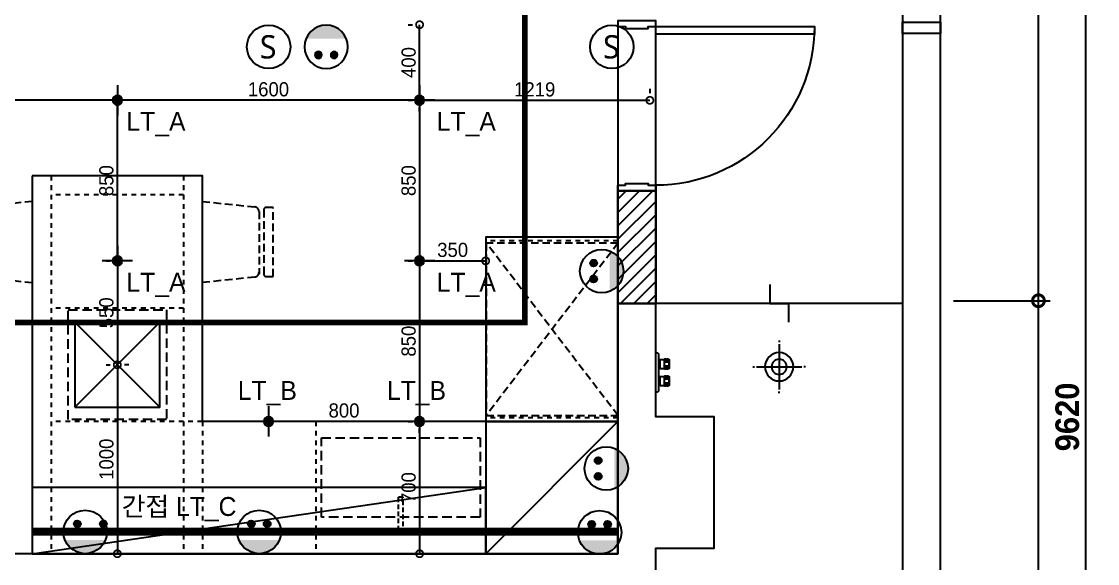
# Model space of a CAD drawing. Header units: inches. Extents: x 157163 to 245256, y -61743 to -20857.
# Drawn here: x 234295 to 239991, y -29752 to -26883 of the extents above; entities that cross this region are included whole.
import ezdxf

# ---------------------------------------------------------------- set-up
doc = ezdxf.new("R2010")
doc.units = ezdxf.units.IN
doc.header["$LTSCALE"] = 50
doc.header["$MEASUREMENT"] = 0
for name, pattern in [('DASHED', [0.75, 0.5, -0.25]), ('DASHEDX2', [1.5, 1, -0.5]), ('DH-HID2', [1.2, 0.8, -0.4]), ('HID', [2.5, 1.5, -1]), ('HID2', [1, 0.5, -0.5])]:
    doc.linetypes.add(name, pattern=pattern)
for name, color, linetype in [('03-WAL NEW', 3, 'Continuous'), ('04-WIN', 4, 'Continuous'), ('06-FUR', 6, 'Continuous'), ('06-LIGHT', 4, 'Continuous'), ('07-DIM WAL', 5, 'Continuous'), ('3.기호.계단선', 30, 'Continuous'), ('CEIL-DOOR', 6, 'Continuous'), ('CO-DO-FR', 7, 'Continuous'), ('CO-DOOR', 8, 'Continuous'), ('F-WALL1', 2, 'Continuous'), ('fin', 5, 'Continuous'), ('FU-FURM', 251, 'DH-HID2'), ('FUR', 8, 'DASHED'), ('HAT', 5, 'Continuous'), ('RC-LIGHT', 7, 'Continuous'), ('U-LANP', 6, 'Continuous'), ('설비', 140, 'Continuous')]:
    doc.layers.add(name, color=color, linetype=linetype)
doc.styles.add('넥슨고딕', font='NEXONLv1GothicBold.ttf')
doc.styles.add('스타일1', font='HY울릉도M.TTF')
doc.styles.add('코레일둥고', font='Korail_Round_Gothic_Medium.ttf')
doc.dimstyles.new('30', dxfattribs={"dimscale": 30, "dimtxt": 2.5, "dimasz": 2.5, "dimexe": 1.25, "dimexo": 2, "dimtad": 1, "dimdec": 0, "dimtxsty": '스타일1', "dimblk": 'DOTSMALL', "dimcen": 2.5, "dimclrd": 1, "dimclre": 1, "dimclrt": 7, "dimadec": 0, "dimazin": 0, "dimtfac": 1, "dimtdec": 0, "dimtix": 1, "dimtmove": 0, "dimatfit": 3, "dimldrblk": 'DOTSMALL', "dimfxl": 1.25, "dimarcsym": 0})
doc.dimstyles.new('50', dxfattribs={"dimscale": 50, "dimtxt": 2.5, "dimasz": 2.5, "dimexe": 1.25, "dimexo": 2, "dimtad": 1, "dimdec": 0, "dimtxsty": '넥슨고딕', "dimblk": 'DOTSMALL', "dimcen": 2.5, "dimclrd": 1, "dimclre": 1, "dimclrt": 7, "dimadec": 0, "dimazin": 0, "dimtfac": 1, "dimtdec": 0, "dimtix": 1, "dimtmove": 0, "dimatfit": 3, "dimldrblk": 'DOTSMALL', "dimfxl": 1.25, "dimarcsym": 0})

# ---------------------------------------------------------------- blocks, each defined once
blk = doc.blocks.new('_DOTSMALL')
at = {"color": 0, "linetype": 'ByBlock', "const_width": 0.5}
blk.add_lwpolyline([(-0.0625, 0, 1), (0.0625, 0, 1)], format="xyb", close=True, dxfattribs=at)
blk = doc.blocks.new('*D53')
at = {"layer": '07-DIM WAL', "color": 1, "lineweight": -2, "transparency": 16777216}
for p, q in [((239228.3, -24165.9), (239990.8, -24165.9)), ((239928.3, -24165.9), (239928.3, -33785.9)), ((239228.3, -33785.9), (239990.8, -33785.9))]:
    blk.add_line(p, q, dxfattribs=at)
at = {"layer": 'Defpoints', "color": 0, "transparency": 16777216}
for p in [(239128.3, -24165.9), (239128.3, -33785.9), (239928.3, -33785.9)]:
    blk.add_point(p, dxfattribs=at)
at = {"layer": '07-DIM WAL', "color": 1, "lineweight": -2, "transparency": 16777216, "xscale": 125, "yscale": 125, "zscale": 125}
for p, rotation in [((239928.3, -24165.9), 90), ((239928.3, -33785.9), 270)]:
    blk.add_blockref('_DOTSMALL', p, dxfattribs=dict(at, rotation=rotation))
at = {"layer": '07-DIM WAL', "color": 7, "transparency": 16777216, "insert": (239831.5, -28975.9), "char_height": 125, "attachment_point": 5, "rotation": 90, "style": '넥슨고딕'}
blk.add_mtext('9620', dxfattribs=at)
blk = doc.blocks.new('*D55')
at = {"layer": '07-DIM WAL', "color": 1, "lineweight": -2, "transparency": 16777216}
for p, q in [((239228.3, -28360.9), (239740.8, -28360.9)), ((239678.3, -31990.9), (239678.3, -28360.9)), ((239228.3, -31990.9), (239740.8, -31990.9))]:
    blk.add_line(p, q, dxfattribs=at)
at = {"layer": 'Defpoints', "color": 0, "transparency": 16777216}
for p in [(239128.3, -28360.9), (239678.3, -28360.9), (239128.3, -31990.9)]:
    blk.add_point(p, dxfattribs=at)
at = {"layer": '07-DIM WAL', "color": 1, "lineweight": -2, "transparency": 16777216, "xscale": 125, "yscale": 125, "zscale": 125}
for p, rotation in [((239678.3, -28360.9), 90), ((239678.3, -31990.9), 270)]:
    blk.add_blockref('_DOTSMALL', p, dxfattribs=dict(at, rotation=rotation))
at = {"layer": '07-DIM WAL', "color": 7, "transparency": 16777216, "insert": (239581.5, -30175.9), "char_height": 125, "attachment_point": 5, "rotation": 90, "style": '넥슨고딕'}
blk.add_mtext('3630', dxfattribs=at)
blk = doc.blocks.new('*D56')
at = {"layer": '07-DIM WAL', "color": 1, "lineweight": -2, "transparency": 16777216}
for p, q in [((239228.3, -24165.9), (239740.8, -24165.9)), ((239678.3, -28360.9), (239678.3, -24165.9)), ((239228.3, -28360.9), (239740.8, -28360.9))]:
    blk.add_line(p, q, dxfattribs=at)
at = {"layer": 'Defpoints', "color": 0, "transparency": 16777216}
for p in [(239128.3, -24165.9), (239678.3, -24165.9), (239128.3, -28360.9)]:
    blk.add_point(p, dxfattribs=at)
at = {"layer": '07-DIM WAL', "color": 1, "lineweight": -2, "transparency": 16777216, "xscale": 125, "yscale": 125, "zscale": 125}
for p, rotation in [((239678.3, -24165.9), 90), ((239678.3, -28360.9), 270)]:
    blk.add_blockref('_DOTSMALL', p, dxfattribs=dict(at, rotation=rotation))
at = {"layer": '07-DIM WAL', "color": 7, "transparency": 16777216, "insert": (239581.5, -26263.4), "char_height": 125, "attachment_point": 5, "rotation": 90, "style": '넥슨고딕'}
blk.add_mtext('4195', dxfattribs=at)
blk = doc.blocks.new('A$C004A4CAE')
at = {"layer": 'fin', "color": 6}
for p, q in [((36, 69), (36, 70)), ((84, 69), (36, 69)), ((51, 63), (36, 63)), ((51, 57), (36, 57)), ((82, 72), (38, 72)), ((84, 63), (69, 63)), ((84, 57), (69, 57)), ((84, 69), (84, 70)), ((126, 69), (126, 70)), ((174, 69), (126, 69)), ((141, 63), (126, 63)), ((141, 57), (126, 57)), ((172, 72), (128, 72)), ((174, 63), (159, 63)), ((174, 57), (159, 57)), ((174, 69), (174, 70)), ((0, 0), (0, 5)), ((200, 15), (10, 15)), ((51, 51), (36, 51)), ((36, 23), (36, 45)), ((84, 45), (36, 45)), ((82, 21), (38, 21)), ((43, 15), (43, 21)), ((84, 51), (69, 51)), ((77, 15), (77, 21)), ((84, 23), (84, 45)), ((141, 51), (126, 51)), ((174, 45), (126, 45)), ((126, 23), (126, 45)), ((172, 21), (128, 21)), ((133, 15), (133, 21)), ((174, 51), (159, 51)), ((167, 15), (167, 21)), ((174, 23), (174, 45)), ((210, 0), (210, 5))]:
    blk.add_line(p, q, dxfattribs=at)
for centre, radius, start, end in [((36, 66), 3, 90, 270), ((36, 60), 3, 90, 270), ((36, 54), 3, 90, 270), ((38, 70), 2, 90, 180), ((51, 66), 3, 90, 270), ((51, 60), 3, 90, 270), ((51, 54), 3, 90, 270), ((69, 66), 3, 270, 90), ((69, 60), 3, 270, 90), ((69, 54), 3, 270, 90), ((82, 70), 2, 0, 90), ((84, 66), 3, 270, 90), ((84, 60), 3, 270, 90), ((84, 54), 3, 270, 90), ((126, 66), 3, 90, 270), ((126, 60), 3, 90, 270), ((126, 54), 3, 90, 270), ((128, 70), 2, 90, 180), ((141, 66), 3, 90, 270), ((141, 60), 3, 90, 270), ((141, 54), 3, 90, 270), ((159, 66), 3, 270, 90), ((159, 60), 3, 270, 90), ((159, 54), 3, 270, 90), ((172, 70), 2, 0, 90), ((174, 66), 3, 270, 90), ((174, 60), 3, 270, 90), ((174, 54), 3, 270, 90), ((10, 5), 10, 90, 180), ((36, 48), 3, 90, 270), ((38, 23), 2, 180, 270), ((51, 48), 3, 90, 270), ((69, 48), 3, 270, 90), ((82, 23), 2, 270, 0), ((84, 48), 3, 270, 90), ((126, 48), 3, 90, 270), ((128, 23), 2, 180, 270), ((141, 48), 3, 90, 270), ((159, 48), 3, 270, 90), ((172, 23), 2, 270, 0), ((174, 48), 3, 270, 90), ((200, 5), 10, 0, 90)]:
    blk.add_arc(centre, radius, start, end, dxfattribs=at)
blk = doc.blocks.new('VUDAUSEH')
for points in [[(216755.8, -28274.9), (216755.8, -28374.9), (216855.8, -28374.9), (216855.8, -28474.9)], [(217459.3, -28374.9), (216152.3, -28374.9)]]:
    blk.add_lwpolyline(points)
at = {"layer": '04-WIN'}
blk.add_lwpolyline([(217565.5, -33785.9), (217659.3, -33785.9), (217659.3, -23965.9), (217024.3, -23965.9), (217024.3, -24165.9), (217459.3, -24165.9), (217459.3, -33785.9), (217565.5, -33785.9)], dxfattribs=at)
for points in [[(215952.3, -28374.9), (216152.3, -28374.9), (216152.3, -26879.9), (215952.3, -26879.9)], [(217459.3, -26885.9), (217659.3, -26885.9), (217659.3, -26945.9), (217459.3, -26945.9)]]:
    blk.add_lwpolyline(points, close=True, dxfattribs=at)
at = {"layer": 'F-WALL1'}
blk.add_lwpolyline([(216152.3, -28374.9), (215952.3, -28374.9), (215952.3, -29699.9), (212682.3, -29699.9), (212682.3, -29854.9), (215977.3, -29854.9), (215977.3, -30482.9), (216152.3, -30482.9), (216152.3, -29669.9), (216462.3, -29669.9), (216462.3, -28974.9), (216152.3, -28974.9), (216152.3, -28374.9)], dxfattribs=at)
at = {"xscale": -1, "rotation": 270}
blk.add_blockref('A$C004A4CAE', (216152.3, -28845.4), dxfattribs=at)
blk = doc.blocks.new('D-001')
at = {"layer": 'CO-DO-FR'}
for points in [[(0, 200), (0, 0), (30, 0), (30, 40), (40, 40), (40, 160), (30, 160), (30, 200), (0, 200)], [(900, 200), (900, 0), (870, 0), (870, 40), (860, 40), (860, 160), (870, 160), (870, 200), (900, 200)]]:
    blk.add_lwpolyline(points, close=True, dxfattribs=at)
at = {"layer": 'CO-DOOR'}
blk.add_lwpolyline([(830, 1040), (830, 200), (870, 200), (870, 1040)], close=True, dxfattribs=at)
blk.add_arc((870, 200), 840, 90, 180, dxfattribs=at)
blk = doc.blocks.new('cjswjdeh')
at = {"layer": '03-WAL NEW'}
h = blk.add_hatch(dxfattribs=at)
h.set_pattern_fill('_USER', color=256, scale=50, angle=225, pattern_type=0)
h.set_pattern_definition([(225, (16328.097, -27623.146), (35.355339, -35.355339), [])])
h.paths.add_polyline_path([(237452.3, -27779.9), (237652.3, -27779.9), (237652.3, -28374.9), (237452.3, -28374.9)])
blk.add_lwpolyline([(237452.3, -27779.9), (237652.3, -27779.9), (237652.3, -28374.9), (237452.3, -28374.9)], close=True, dxfattribs=at)
at = {"layer": '06-FUR', "color": 8, "linetype": 'HID2'}
for p, q in [((234452.3, -27699.9), (234452.3, -29699.9)), ((235152.3, -27699.9), (235152.3, -29699.9)), ((235152.3, -27799.9), (234452.3, -27799.9)), ((237452.3, -28043.9), (236752.3, -28043.9)), ((235152.3, -28399.9), (234452.3, -28399.9)), ((237452.3, -28979.9), (236752.3, -28979.9)), ((235152.3, -28999.9), (234452.3, -28999.9)), ((235252.3, -28999.9), (235152.3, -28999.9)), ((235252.3, -28999.9), (235252.3, -29699.9)), ((235852.3, -28999.9), (235852.3, -29699.9))]:
    blk.add_line(p, q, dxfattribs=at)
at = {"layer": '06-FUR', "color": 8}
for p, q in [((236752.3, -28999.9), (236752.3, -29699.9)), ((237452.3, -28999.9), (236752.3, -29699.9)), ((234352.3, -29699.9), (236752.3, -29349.9))]:
    blk.add_line(p, q, dxfattribs=at)
blk.add_lwpolyline([(234352.3, -27699.9), (234352.3, -29699.9), (237452.3, -29699.9), (237452.3, -28999.9), (235252.3, -28999.9), (235252.3, -27699.9), (234352.3, -27699.9)], dxfattribs=at)
for points in [[(236752.3, -28999.9), (237452.3, -28999.9), (237452.3, -28023.9), (236752.3, -28023.9)], [(236752.3, -29349.9), (234352.3, -29349.9), (234352.3, -29699.9), (236752.3, -29699.9)]]:
    blk.add_lwpolyline(points, close=True, dxfattribs=at)
at = {"layer": '06-FUR', "color": 8, "linetype": 'DASHEDX2'}
for points in [[(234542.3, -28989.9), (234542.3, -28409.9), (235062.3, -28409.9), (235062.3, -28989.9)], [(235882.3, -29086), (236722.3, -29086), (236722.3, -29506), (235882.3, -29506)]]:
    blk.add_lwpolyline(points, close=True, dxfattribs=at)
at = {"layer": 'FU-FURM', "color": 8}
for p, q in [((234352.3, -27834.8), (234074, -27864.4)), ((235252.3, -27834.8), (235530.7, -27864.4)), ((235552.3, -27889.2), (235552.3, -28219.9)), ((235577.3, -27879.8), (235577.3, -28219.9)), ((235627.3, -27867.3), (235589.8, -27867.3)), ((235627.3, -28232.4), (235627.3, -27867.3)), ((237452.3, -28055.9), (236755.3, -28967.9)), ((237452.3, -28967.9), (236755.3, -28055.9)), ((234074, -28235.3), (234352.3, -28264.9)), ((235530.7, -28235.3), (235252.3, -28264.9)), ((235589.8, -28232.4), (235627.3, -28232.4))]:
    blk.add_line(p, q, dxfattribs=at)
blk.add_lwpolyline([(236755.3, -28055.9), (236755.3, -28967.9), (237452.3, -28967.9), (237452.3, -28055.9)], close=True, dxfattribs=at)
for centre, radius, start, end in [((235527.3, -27889.2), 25, 0, 82.4054), ((235589.8, -27879.8), 12.5, 90, 180), ((235527.3, -28210.5), 25, 277.5946, 0), ((235589.8, -28219.9), 12.5, 180, 270)]:
    blk.add_arc(centre, radius, start, end, dxfattribs=at)
at = {"layer": 'FUR', "color": 8}
blk.add_lwpolyline([(236316, -29592.4), (236316, -29401.5), (236288.7, -29401.5), (236288.7, -29592.4)], close=True, dxfattribs=at)
blk.add_blockref('VUDAUSEH', (21500, 0))
at = {"layer": 'CO-DOOR', "xscale": -1, "rotation": 270}
blk.add_blockref('D-001', (237452.3, -27779.9), dxfattribs=at)
blk = doc.blocks.new('1')
at = {"linetype": 'Continuous'}
h = blk.add_hatch(color=4, dxfattribs=at)
h.dxf.hatch_style = 1
edge = h.paths.add_edge_path()
edge.add_arc((11539653.5, -14273503.8), 37.5, 0, 360)
at = {"color": 1, "linetype": 'Continuous'}
for p, q in [((11539653.5, -14273637.1), (11539653.5, -14273370.5)), ((11539520.2, -14273503.8), (11539786.8, -14273503.8))]:
    blk.add_line(p, q, dxfattribs=at)
at = {"color": 4, "linetype": 'Continuous'}
for radius in [41.5, 37.5]:
    blk.add_circle((11539653.5, -14273503.8), radius, dxfattribs=at)
blk = doc.blocks.new('매입등')
at = {"layer": 'HAT', "color": 1}
for p, q in [((0, 140), (0, 130)), ((0, 120), (0, -120)), ((-140, 0), (-130, 0)), ((120, 0), (-120, 0)), ((140, 0), (130, 0)), ((-140, 0), (-130, 0)), ((0, -140), (0, -130))]:
    blk.add_line(p, q, dxfattribs=at)
blk.add_circle((0, 0), 40, dxfattribs=at)
at = {"layer": 'U-LANP'}
blk.add_circle((0, 0), 75, dxfattribs=at)
blk = doc.blocks.new('A$C59950440')
at = {"layer": 'CEIL-DOOR'}
blk.add_blockref('매입등', (140, 140), dxfattribs=at)
blk = doc.blocks.new('*D145')
at = {"layer": '07-DIM WAL', "color": 1, "lineweight": -2, "transparency": 16777216}
for p, q in [((236342.3, -26899.9), (236364.8, -26899.9)), ((236402.3, -27299.9), (236402.3, -26899.9)), ((236342.3, -27299.9), (236364.8, -27299.9))]:
    blk.add_line(p, q, dxfattribs=at)
at = {"layer": 'Defpoints', "color": 0, "transparency": 16777216}
for p in [(236402.3, -26899.9), (236402.3, -26899.9), (236402.3, -27299.9)]:
    blk.add_point(p, dxfattribs=at)
at = {"layer": '07-DIM WAL', "color": 1, "lineweight": -2, "transparency": 16777216, "xscale": 75, "yscale": 75, "zscale": 75}
for p, rotation in [((236402.3, -26899.9), 90), ((236402.3, -27299.9), 270)]:
    blk.add_blockref('_DOTSMALL', p, dxfattribs=dict(at, rotation=rotation))
at = {"layer": '07-DIM WAL', "color": 7, "transparency": 16777216, "insert": (236344.6, -27099.9), "char_height": 75, "attachment_point": 5, "rotation": 90, "style": '스타일1'}
blk.add_mtext('400', dxfattribs=at)
blk = doc.blocks.new('*D146')
at = {"layer": '07-DIM WAL', "color": 1, "lineweight": -2, "transparency": 16777216}
for p, q in [((236342.3, -27299.9), (236364.8, -27299.9)), ((236402.3, -27299.9), (236402.3, -28149.9)), ((236342.3, -28149.9), (236364.8, -28149.9))]:
    blk.add_line(p, q, dxfattribs=at)
at = {"layer": 'Defpoints', "color": 0, "transparency": 16777216}
for p in [(236402.3, -27299.9), (236402.3, -28149.9), (236402.3, -28149.9)]:
    blk.add_point(p, dxfattribs=at)
at = {"layer": '07-DIM WAL', "color": 1, "lineweight": -2, "transparency": 16777216, "xscale": 75, "yscale": 75, "zscale": 75}
for p, rotation in [((236402.3, -27299.9), 90), ((236402.3, -28149.9), 270)]:
    blk.add_blockref('_DOTSMALL', p, dxfattribs=dict(at, rotation=rotation))
at = {"layer": '07-DIM WAL', "color": 7, "transparency": 16777216, "insert": (236344.6, -27724.9), "char_height": 75, "attachment_point": 5, "rotation": 90, "style": '스타일1'}
blk.add_mtext('850', dxfattribs=at)
blk = doc.blocks.new('*D147')
at = {"layer": '07-DIM WAL', "color": 1, "lineweight": -2, "transparency": 16777216}
for p, q in [((236402.3, -28149.9), (236402.3, -28999.9)), ((236462.3, -28149.9), (236439.8, -28149.9)), ((236462.3, -28999.9), (236439.8, -28999.9))]:
    blk.add_line(p, q, dxfattribs=at)
at = {"layer": 'Defpoints', "color": 0, "transparency": 16777216}
for p in [(236402.3, -28149.9), (236402.3, -28999.9), (236402.3, -28999.9)]:
    blk.add_point(p, dxfattribs=at)
at = {"layer": '07-DIM WAL', "color": 1, "lineweight": -2, "transparency": 16777216, "xscale": 75, "yscale": 75, "zscale": 75}
for p, rotation in [((236402.3, -28149.9), 90), ((236402.3, -28999.9), 270)]:
    blk.add_blockref('_DOTSMALL', p, dxfattribs=dict(at, rotation=rotation))
at = {"layer": '07-DIM WAL', "color": 7, "transparency": 16777216, "insert": (236344.6, -28574.9), "char_height": 75, "attachment_point": 5, "rotation": 90, "style": '스타일1'}
blk.add_mtext('850', dxfattribs=at)
blk = doc.blocks.new('*D148')
at = {"layer": '07-DIM WAL', "color": 1, "lineweight": -2, "transparency": 16777216}
for p, q in [((236342.3, -28999.9), (236364.8, -28999.9)), ((236402.3, -28999.9), (236402.3, -29699.9)), ((236430.4, -29699.9), (236439.8, -29699.9))]:
    blk.add_line(p, q, dxfattribs=at)
at = {"layer": 'Defpoints', "color": 0, "transparency": 16777216}
for p in [(236402.3, -28999.9), (236370.4, -29699.9), (236402.3, -29699.9)]:
    blk.add_point(p, dxfattribs=at)
at = {"layer": '07-DIM WAL', "color": 1, "lineweight": -2, "transparency": 16777216, "xscale": 75, "yscale": 75, "zscale": 75}
for p, rotation in [((236402.3, -28999.9), 90), ((236402.3, -29699.9), 270)]:
    blk.add_blockref('_DOTSMALL', p, dxfattribs=dict(at, rotation=rotation))
at = {"layer": '07-DIM WAL', "color": 7, "transparency": 16777216, "insert": (236344.6, -29349.9), "char_height": 75, "attachment_point": 5, "rotation": 90, "style": '스타일1'}
blk.add_mtext('700', dxfattribs=at)
blk = doc.blocks.new('*D149')
at = {"layer": '07-DIM WAL', "color": 1, "lineweight": -2, "transparency": 16777216}
for p, q in [((236402.3, -28089.9), (236402.3, -28112.4)), ((236752.3, -28089.9), (236752.3, -28112.4)), ((236402.3, -28149.9), (236752.3, -28149.9))]:
    blk.add_line(p, q, dxfattribs=at)
at = {"layer": 'Defpoints', "color": 0, "transparency": 16777216}
for p in [(236402.3, -28149.9), (236752.3, -28149.9), (236752.3, -28149.9)]:
    blk.add_point(p, dxfattribs=at)
at = {"layer": '07-DIM WAL', "color": 1, "lineweight": -2, "transparency": 16777216, "xscale": 75, "yscale": 75, "zscale": 75, "rotation": 180}
blk.add_blockref('_DOTSMALL', (236402.3, -28149.9), dxfattribs=at)
at = {"layer": '07-DIM WAL', "color": 1, "lineweight": -2, "transparency": 16777216, "xscale": 75, "yscale": 75, "zscale": 75}
blk.add_blockref('_DOTSMALL', (236752.3, -28149.9), dxfattribs=at)
at = {"layer": '07-DIM WAL', "color": 7, "transparency": 16777216, "insert": (236577.3, -28092.1), "char_height": 75, "attachment_point": 5, "style": '스타일1'}
blk.add_mtext('350', dxfattribs=at)
blk = doc.blocks.new('*D150')
at = {"layer": '07-DIM WAL', "color": 1, "lineweight": -2, "transparency": 16777216}
for p, q in [((236402.3, -27239.9), (236402.3, -27262.4)), ((237621.3, -27239.9), (237621.3, -27262.4)), ((236402.3, -27299.9), (237621.3, -27299.9))]:
    blk.add_line(p, q, dxfattribs=at)
at = {"layer": 'Defpoints', "color": 0, "transparency": 16777216}
for p in [(236402.3, -27299.9), (237621.3, -27299.9), (237621.3, -27299.9)]:
    blk.add_point(p, dxfattribs=at)
at = {"layer": '07-DIM WAL', "color": 1, "lineweight": -2, "transparency": 16777216, "xscale": 75, "yscale": 75, "zscale": 75, "rotation": 180}
blk.add_blockref('_DOTSMALL', (236402.3, -27299.9), dxfattribs=at)
at = {"layer": '07-DIM WAL', "color": 1, "lineweight": -2, "transparency": 16777216, "xscale": 75, "yscale": 75, "zscale": 75}
blk.add_blockref('_DOTSMALL', (237621.3, -27299.9), dxfattribs=at)
at = {"layer": '07-DIM WAL', "color": 7, "transparency": 16777216, "insert": (237011.8, -27242.7), "char_height": 75, "attachment_point": 5, "style": '스타일1'}
blk.add_mtext('1219', dxfattribs=at)
blk = doc.blocks.new('*D151')
at = {"layer": '07-DIM WAL', "color": 1, "lineweight": -2, "transparency": 16777216}
for p, q in [((236402.3, -27299.9), (234802.3, -27299.9)), ((234802.3, -27359.9), (234802.3, -27337.4)), ((236402.3, -27359.9), (236402.3, -27337.4))]:
    blk.add_line(p, q, dxfattribs=at)
at = {"layer": 'Defpoints', "color": 0, "transparency": 16777216}
for p in [(234802.3, -27299.9), (234802.3, -27299.9), (236402.3, -27299.9)]:
    blk.add_point(p, dxfattribs=at)
at = {"layer": '07-DIM WAL', "color": 1, "lineweight": -2, "transparency": 16777216, "xscale": 75, "yscale": 75, "zscale": 75, "rotation": 180}
blk.add_blockref('_DOTSMALL', (234802.3, -27299.9), dxfattribs=at)
at = {"layer": '07-DIM WAL', "color": 1, "lineweight": -2, "transparency": 16777216, "xscale": 75, "yscale": 75, "zscale": 75}
blk.add_blockref('_DOTSMALL', (236402.3, -27299.9), dxfattribs=at)
at = {"layer": '07-DIM WAL', "color": 7, "transparency": 16777216, "insert": (235602.3, -27242.1), "char_height": 75, "attachment_point": 5, "style": '스타일1'}
blk.add_mtext('1600', dxfattribs=at)
blk = doc.blocks.new('*D152')
at = {"layer": '07-DIM WAL', "color": 1, "lineweight": -2, "transparency": 16777216}
for p, q in [((234802.3, -27239.9), (234802.3, -27262.4)), ((234802.3, -27299.9), (233264.8, -27299.9)), ((233264.8, -27359.9), (233264.8, -27337.4))]:
    blk.add_line(p, q, dxfattribs=at)
at = {"layer": 'Defpoints', "color": 0, "transparency": 16777216}
for p in [(233264.8, -27299.9), (233264.8, -27299.9), (234802.3, -27299.9)]:
    blk.add_point(p, dxfattribs=at)
at = {"layer": '07-DIM WAL', "color": 1, "lineweight": -2, "transparency": 16777216, "xscale": 75, "yscale": 75, "zscale": 75, "rotation": 180}
blk.add_blockref('_DOTSMALL', (233264.8, -27299.9), dxfattribs=at)
at = {"layer": '07-DIM WAL', "color": 1, "lineweight": -2, "transparency": 16777216, "xscale": 75, "yscale": 75, "zscale": 75}
blk.add_blockref('_DOTSMALL', (234802.3, -27299.9), dxfattribs=at)
at = {"layer": '07-DIM WAL', "color": 7, "transparency": 16777216, "insert": (234033.6, -27242.1), "char_height": 75, "attachment_point": 5, "style": '스타일1'}
blk.add_mtext('1538', dxfattribs=at)
blk = doc.blocks.new('*D157')
at = {"layer": '07-DIM WAL', "color": 1, "lineweight": -2, "transparency": 16777216}
for p, q in [((235602.3, -28939.9), (235602.3, -28962.4)), ((236402.3, -28999.9), (235602.3, -28999.9)), ((236402.3, -29059.9), (236402.3, -29037.4))]:
    blk.add_line(p, q, dxfattribs=at)
at = {"layer": 'Defpoints', "color": 0, "transparency": 16777216}
for p in [(235602.3, -28999.9), (235602.3, -28999.9), (236402.3, -28999.9)]:
    blk.add_point(p, dxfattribs=at)
at = {"layer": '07-DIM WAL', "color": 1, "lineweight": -2, "transparency": 16777216, "xscale": 75, "yscale": 75, "zscale": 75, "rotation": 180}
blk.add_blockref('_DOTSMALL', (235602.3, -28999.9), dxfattribs=at)
at = {"layer": '07-DIM WAL', "color": 1, "lineweight": -2, "transparency": 16777216, "xscale": 75, "yscale": 75, "zscale": 75}
blk.add_blockref('_DOTSMALL', (236402.3, -28999.9), dxfattribs=at)
at = {"layer": '07-DIM WAL', "color": 7, "transparency": 16777216, "insert": (236002.3, -28942.1), "char_height": 75, "attachment_point": 5, "style": '스타일1'}
blk.add_mtext('800', dxfattribs=at)
blk = doc.blocks.new('*D158')
at = {"layer": '07-DIM WAL', "color": 1, "lineweight": -2, "transparency": 16777216}
for p, q in [((234802.3, -28149.9), (234802.3, -28699.9)), ((234862.3, -28149.9), (234839.8, -28149.9)), ((234862.3, -28699.9), (234839.8, -28699.9))]:
    blk.add_line(p, q, dxfattribs=at)
at = {"layer": 'Defpoints', "color": 0, "transparency": 16777216}
for p in [(234802.3, -28149.9), (234802.3, -28699.9), (234802.3, -28699.9)]:
    blk.add_point(p, dxfattribs=at)
at = {"layer": '07-DIM WAL', "color": 1, "lineweight": -2, "transparency": 16777216, "xscale": 75, "yscale": 75, "zscale": 75}
for p, rotation in [((234802.3, -28149.9), 90), ((234802.3, -28699.9), 270)]:
    blk.add_blockref('_DOTSMALL', p, dxfattribs=dict(at, rotation=rotation))
at = {"layer": '07-DIM WAL', "color": 7, "transparency": 16777216, "insert": (234744.6, -28424.9), "char_height": 75, "attachment_point": 5, "rotation": 90, "style": '스타일1'}
blk.add_mtext('550', dxfattribs=at)
blk = doc.blocks.new('*D159')
at = {"layer": '07-DIM WAL', "color": 1, "lineweight": -2, "transparency": 16777216}
for p, q in [((234742.3, -28699.9), (234764.8, -28699.9)), ((234802.3, -28699.9), (234802.3, -29699.9)), ((234742.3, -29699.9), (234764.8, -29699.9))]:
    blk.add_line(p, q, dxfattribs=at)
at = {"layer": 'Defpoints', "color": 0, "transparency": 16777216}
for p in [(234802.3, -28699.9), (234802.3, -29699.9), (234802.3, -29699.9)]:
    blk.add_point(p, dxfattribs=at)
at = {"layer": '07-DIM WAL', "color": 1, "lineweight": -2, "transparency": 16777216, "xscale": 75, "yscale": 75, "zscale": 75}
for p, rotation in [((234802.3, -28699.9), 90), ((234802.3, -29699.9), 270)]:
    blk.add_blockref('_DOTSMALL', p, dxfattribs=dict(at, rotation=rotation))
at = {"layer": '07-DIM WAL', "color": 7, "transparency": 16777216, "insert": (234744.6, -29199.9), "char_height": 75, "attachment_point": 5, "rotation": 90, "style": '스타일1'}
blk.add_mtext('1000', dxfattribs=at)
blk = doc.blocks.new('*D160')
at = {"layer": '07-DIM WAL', "color": 1, "lineweight": -2, "transparency": 16777216}
for p, q in [((234774.3, -27299.9), (234764.8, -27299.9)), ((234802.3, -28149.9), (234802.3, -27299.9)), ((234742.3, -28149.9), (234764.8, -28149.9))]:
    blk.add_line(p, q, dxfattribs=at)
at = {"layer": 'Defpoints', "color": 0, "transparency": 16777216}
for p in [(234802.3, -27299.9), (234834.3, -27299.9), (234802.3, -28149.9)]:
    blk.add_point(p, dxfattribs=at)
at = {"layer": '07-DIM WAL', "color": 1, "lineweight": -2, "transparency": 16777216, "xscale": 75, "yscale": 75, "zscale": 75}
for p, rotation in [((234802.3, -27299.9), 90), ((234802.3, -28149.9), 270)]:
    blk.add_blockref('_DOTSMALL', p, dxfattribs=dict(at, rotation=rotation))
at = {"layer": '07-DIM WAL', "color": 7, "transparency": 16777216, "insert": (234744.6, -27724.9), "char_height": 75, "attachment_point": 5, "rotation": 90, "style": '스타일1'}
blk.add_mtext('850', dxfattribs=at)
blk = doc.blocks.new('SW')
at = {"layer": '설비', "color": 140}
blk.add_circle((11533254.1, -14277699.4), 184, dxfattribs=at)
at = {"layer": '설비', "color": 140, "insert": (11533320, -14277600.8), "char_height": 197.143, "width": 314.327, "attachment_point": 3, "style": '코레일둥고'}
blk.add_mtext('{\\fMalgun Gothic|b0|i0|c129|p50;S}', dxfattribs=at)
blk = doc.blocks.new('egoo')
at = {"layer": '설비'}
h = blk.add_hatch(color=140, dxfattribs=at)
edge = h.paths.add_edge_path()
edge.add_arc((1015645.3, 443433.7), 22.3, 0, 360)
h = blk.add_hatch(color=140, dxfattribs=at)
edge = h.paths.add_edge_path()
edge.add_arc((1015747.7, 443433.7), 22.3, 0, 360)
h = blk.add_hatch(color=140, dxfattribs=at)
edge = h.paths.add_edge_path()
edge.add_line((1015826.3, 443329.1), (1015566.6, 443329.1))
edge.add_ellipse((1015696.5, 443381.5), major_axis=(99, 99), ratio=1, start_angle=156.95778, end_angle=293.04222)
at = {"layer": '설비', "color": 140}
for centre, radius in [((1015696.5, 443381.5), 140), ((1015645.3, 443433.7), 22.3), ((1015747.7, 443433.7), 22.3)]:
    blk.add_circle(centre, radius, dxfattribs=at)

msp = doc.modelspace()

# ---------------------------------------------------------------- hatches: boundary and pattern name
at = {"layer": '설비'}
h = msp.add_hatch(color=10, dxfattribs=at)
edge = h.paths.add_edge_path()
edge.add_line((237409.4, -28097.2), (237409.4, -28310.5))
edge.add_ellipse((237366.4, -28203.9), major_axis=(-81.3, 81.3), ratio=1, start_angle=156.9578, end_angle=293.0422)
h = msp.add_hatch(color=10, dxfattribs=at)
edge = h.paths.add_edge_path()
edge.add_arc((237323.4, -28161.8), 18.3, 0, 360)
h = msp.add_hatch(color=10, dxfattribs=at)
edge = h.paths.add_edge_path()
edge.add_arc((237323.4, -28245.9), 18.3, 0, 360)
h = msp.add_hatch(color=10, dxfattribs=at)
edge = h.paths.add_edge_path()
edge.add_line((237433.7, -29142), (237433.7, -29355.4))
edge.add_ellipse((237390.7, -29248.7), major_axis=(-81.3, 81.3), ratio=1, start_angle=156.9578, end_angle=293.0422)
h = msp.add_hatch(color=10, dxfattribs=at)
edge = h.paths.add_edge_path()
edge.add_arc((237347.7, -29206.7), 18.3, 0, 360)
h = msp.add_hatch(color=10, dxfattribs=at)
edge = h.paths.add_edge_path()
edge.add_arc((237347.7, -29290.7), 18.3, 0, 360)
h = msp.add_hatch(color=10, dxfattribs=at)
edge = h.paths.add_edge_path()
edge.add_arc((234590, -29541.9), 18.3, 270, 630)
h = msp.add_hatch(color=10, dxfattribs=at)
edge = h.paths.add_edge_path()
edge.add_arc((234728.3, -29541.9), 18.3, 270, 630)
h = msp.add_hatch(color=10, dxfattribs=at)
edge = h.paths.add_edge_path()
edge.add_arc((235511.5, -29541.9), 18.3, 270, 630)
h = msp.add_hatch(color=10, dxfattribs=at)
edge = h.paths.add_edge_path()
edge.add_arc((235595.5, -29541.9), 18.3, 270, 630)
h = msp.add_hatch(color=10, dxfattribs=at)
edge = h.paths.add_edge_path()
edge.add_line((234738.7, -29627.9), (234525.3, -29627.9))
edge.add_ellipse((234632, -29584.9), major_axis=(81.3, 81.3), ratio=1, start_angle=156.9578, end_angle=293.0422)
h = msp.add_hatch(color=10, dxfattribs=at)
edge = h.paths.add_edge_path()
edge.add_line((235660.1, -29627.9), (235446.8, -29627.9))
edge.add_ellipse((235553.5, -29584.9), major_axis=(81.3, 81.3), ratio=1, start_angle=156.9578, end_angle=293.0422)

# ---------------------------------------------------------------- linework, layer by layer
at = {"layer": '06-LIGHT'}
for p, q in [((234577.3, -28924.9), (235027.3, -28474.9)), ((234577.3, -28474.9), (235027.3, -28924.9))]:
    msp.add_line(p, q, dxfattribs=at)
msp.add_lwpolyline([(234577.3, -28924.9), (235027.3, -28924.9), (235027.3, -28474.9), (234577.3, -28474.9)], close=True, dxfattribs=at)
at = {"layer": '06-LIGHT', "color": 10, "linetype": 'HID', "const_width": 43.2}
msp.add_lwpolyline([(234352.3, -29583.3), (237452.3, -29583.3)], dxfattribs=at)
at = {"layer": '3.기호.계단선', "color": 140, "linetype": 'HID2', "const_width": 30}
msp.add_lwpolyline([(228050.3, -28476.4), (236960.3, -28476.4), (236960.3, -25461.4)], dxfattribs=at)
at = {"layer": '설비', "color": 10}
for centre, radius in [((237366.4, -28203.9), 115), ((237323.4, -28161.8), 18.3), ((237323.4, -28245.9), 18.3), ((237390.7, -29248.7), 115), ((237347.7, -29206.7), 18.3), ((237347.7, -29290.7), 18.3), ((234632, -29584.9), 115), ((235553.5, -29584.9), 115), ((234590, -29541.9), 18.3), ((234728.3, -29541.9), 18.3), ((235511.5, -29541.9), 18.3), ((235595.5, -29541.9), 18.3)]:
    msp.add_circle(centre, radius, dxfattribs=at)

# ---------------------------------------------------------------- block references
msp.add_blockref('cjswjdeh', (0, 0))
at = {"layer": 'RC-LIGHT', "xscale": -0.6024096385271789, "yscale": 0.6024096385271789, "zscale": 0.6024096385271789}
for p, rotation in [((-8363693.9, 6924298.6), 89.99999999999973), ((-8362093.9, 6924298.6), 89.99999999999977), ((-8363693.9, 6923448.6), 89.99999999999972), ((-8362093.9, 6923448.6), 89.99999999999974), ((-8362893.9, 6922598.6), 89.9999999999998), ((-8362093.9, 6922598.6), 89.99999999999982)]:
    msp.add_blockref('1', p, dxfattribs=dict(at, rotation=rotation))
at = {"layer": 'RC-LIGHT', "xscale": -1}
msp.add_blockref('A$C59950440', (238445.8, -28850.6), dxfattribs=at)
at = {"layer": '설비', "color": 140}
for name, p, xscale, yscale, zscale in [('SW', (-6972680.4, 8896545.3), 0.625, 0.625, 0.625), ('SW', (-6970863.6, 8896545.3), 0.625, 0.625, 0.625), ('egoo', (-596966.8, -393793.1), 0.8214285869294655, 0.8214285869294655, 0.8214285869294655)]:
    msp.add_blockref(name, p, dxfattribs=dict(at, xscale=xscale, yscale=yscale, zscale=zscale))
at = {"layer": '설비', "color": 140, "xscale": -0.8214285869294655, "yscale": 0.8214285869294655, "zscale": 0.8214285869294655, "rotation": 180}
msp.add_blockref('egoo', (-598414.2, 337189.3), dxfattribs=at)

# ---------------------------------------------------------------- texts
at = {"layer": '설비', "color": 30, "style": '코레일둥고'}
for s, p in [('LT_A', (234850.5, -27461.5)), ('LT_A', (236493.2, -27461.5)), ('LT_A', (234850.5, -28312.8)), ('LT_A', (236493.2, -28312.8)), ('LT_B', (235440.1, -28885.8)), ('LT_B', (236229.4, -28885.8)), ('간접 LT_C', (234825.5, -29500))]:
    msp.add_text(s, height=100, dxfattribs=at).set_placement(p)

# ---------------------------------------------------------------- dimensions: what is measured, and where the dimension line sits
at = {"layer": '07-DIM WAL'}
for base, p1, p2, dimstyle, picture, middle in [((239928.3, -33785.9), (239128.3, -24165.9), (239128.3, -33785.9), '50', '*D53', (239831.5, -28975.9)), ((239678.3, -24165.9), (239128.3, -28360.9), (239128.3, -24165.9), '50', '*D56', (239581.5, -26263.4)), ((236402.3, -26899.9), (236402.3, -27299.9), (236402.3, -26899.9), '30', '*D145', (236344.6, -27099.9)), ((234802.3, -27299.9), (234802.3, -28149.9), (234834.3, -27299.9), '30', '*D160', (234744.6, -27724.9)), ((236402.3, -28149.9), (236402.3, -27299.9), (236402.3, -28149.9), '30', '*D146', (236344.6, -27724.9)), ((234802.3, -28699.9), (234802.3, -28149.9), (234802.3, -28699.9), '30', '*D158', (234744.6, -28424.9)), ((236402.3, -28999.9), (236402.3, -28149.9), (236402.3, -28999.9), '30', '*D147', (236344.6, -28574.9)), ((239678.3, -28360.9), (239128.3, -31990.9), (239128.3, -28360.9), '50', '*D55', (239581.5, -30175.9)), ((234802.3, -29699.9), (234802.3, -28699.9), (234802.3, -29699.9), '30', '*D159', (234744.6, -29199.9)), ((236402.3, -29699.9), (236402.3, -28999.9), (236370.4, -29699.9), '30', '*D148', (236344.6, -29349.9))]:
    dim = msp.add_linear_dim(base=base, p1=p1, p2=p2, angle=90, dimstyle=dimstyle, dxfattribs=at)
    dim.commit()
    dim.dimension.update_dxf_attribs({"geometry": picture, "text_midpoint": middle})
for base, p1, p2, picture, middle in [((233264.8499383, -27299.8886064), (234802.3499385, -27299.8886064), (233264.8499383, -27299.8886064), '*D152', (234033.5999384, -27242.0906703)), ((234802.3, -27299.9), (236402.3, -27299.9), (234802.3, -27299.9), '*D151', (235602.3, -27242.1)), ((237621.3, -27299.9), (236402.3, -27299.9), (237621.3, -27299.9), '*D150', (237011.8, -27242.7)), ((236752.3, -28149.9), (236402.3, -28149.9), (236752.3, -28149.9), '*D149', (236577.3, -28092.1)), ((235602.3, -28999.9), (236402.3, -28999.9), (235602.3, -28999.9), '*D157', (236002.3, -28942.1))]:
    dim = msp.add_linear_dim(base=base, p1=p1, p2=p2, dimstyle='30', dxfattribs=at)
    dim.commit()
    dim.dimension.update_dxf_attribs({"geometry": picture, "text_midpoint": middle})

doc.saveas('drawing.dxf')
